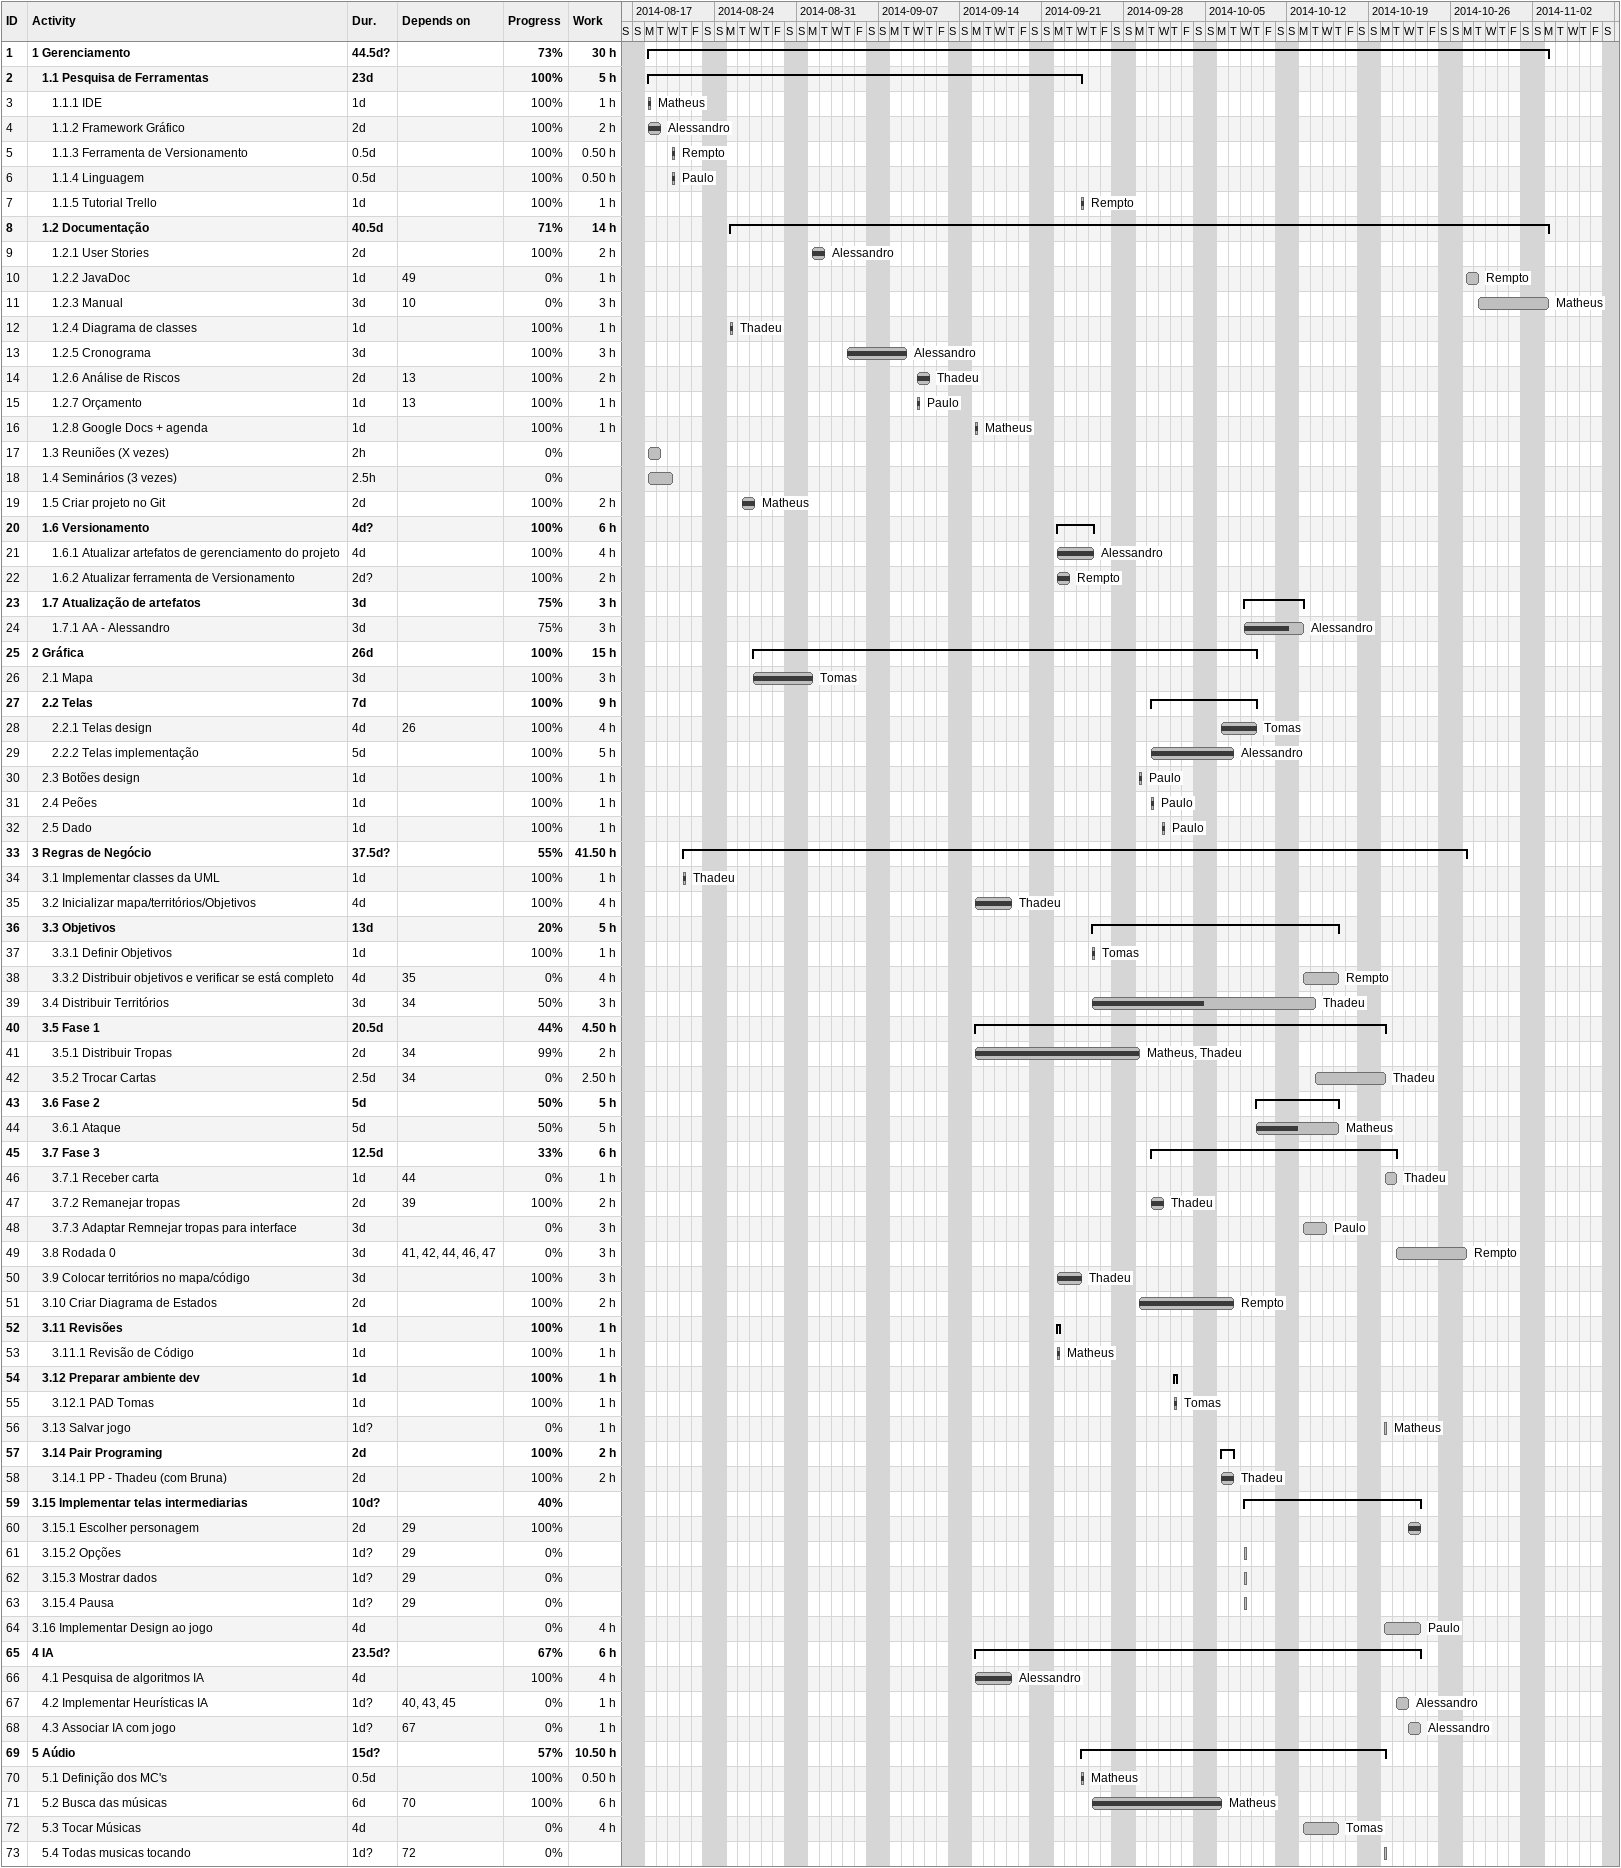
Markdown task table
| ID | Level | Task | Duration | Start | Finish | Predecessors | Resources | % complete | Work (h) |
|---|---|---|---|---|---|---|---|---|---|
| 1 | 1 | **1 Gerenciamento** | 44.5d? | 2014-08-18 | 2014-11-03 |  |  | 73 | 30 |
| 2 | 2 | **1.1 Pesquisa de Ferramentas** | 23d | 2014-08-18 | 2014-09-24 |  |  | 100 | 5 |
| 3 | 3 | 1.1.1 IDE | 1d | 2014-08-18 | 2014-08-18 |  | Matheus | 100 | 1 |
| 4 | 3 | 1.1.2 Framework Gráfico | 2d | 2014-08-18 | 2014-08-19 |  | Alessandro | 100 | 2 |
| 5 | 3 | 1.1.3 Ferramenta de Versionamento | 0.5d | 2014-08-20 | 2014-08-20 |  | Rempto | 100 | 0.50 |
| 6 | 3 | 1.1.4 Linguagem | 0.5d | 2014-08-20 | 2014-08-20 |  | Paulo | 100 | 0.50 |
| 7 | 3 | 1.1.5 Tutorial Trello | 1d | 2014-09-24 | 2014-09-24 |  | Rempto | 100 | 1 |
| 8 | 2 | **1.2 Documentação** | 40.5d | 2014-08-25 | 2014-11-03 |  |  | 71 | 14 |
| 9 | 3 | 1.2.1 User Stories | 2d | 2014-09-01 | 2014-09-02 |  | Alessandro | 100 | 2 |
| 10 | 3 | 1.2.2 JavaDoc | 1d | 2014-10-27 | 2014-10-28 | 49 | Rempto | 0 | 1 |
| 11 | 3 | 1.2.3 Manual | 3d | 2014-10-28 | 2014-11-03 | 10 | Matheus | 0 | 3 |
| 12 | 3 | 1.2.4 Diagrama de classes | 1d | 2014-08-25 | 2014-08-25 |  | Thadeu | 100 | 1 |
| 13 | 3 | 1.2.5 Cronograma | 3d | 2014-09-04 | 2014-09-09 |  | Alessandro | 100 | 3 |
| 14 | 3 | 1.2.6 Análise de Riscos | 2d | 2014-09-10 | 2014-09-11 | 13 | Thadeu | 100 | 2 |
| 15 | 3 | 1.2.7 Orçamento | 1d | 2014-09-10 | 2014-09-10 | 13 | Paulo | 100 | 1 |
| 16 | 3 | 1.2.8 Google Docs + agenda | 1d | 2014-09-15 | 2014-09-15 |  | Matheus | 100 | 1 |
| 17 | 2 | 1.3 Reuniões (X vezes) | 2h | 2014-08-18 | 2014-08-19 |  |  | 0 |  |
| 18 | 2 | 1.4 Seminários (3 vezes) | 2.5h | 2014-08-18 | 2014-08-20 |  |  | 0 |  |
| 19 | 2 | 1.5 Criar projeto no Git | 2d | 2014-08-26 | 2014-08-27 |  | Matheus | 100 | 2 |
| 20 | 2 | **1.6 Versionamento** | 4d? | 2014-09-22 | 2014-09-25 |  |  | 100 | 6 |
| 21 | 3 | 1.6.1 Atualizar artefatos de gerenciamento do projeto | 4d | 2014-09-22 | 2014-09-25 |  | Alessandro | 100 | 4 |
| 22 | 3 | 1.6.2 Atualizar ferramenta de Versionamento | 2d? | 2014-09-22 | 2014-09-23 |  | Rempto | 100 | 2 |
| 23 | 2 | **1.7 Atualização de artefatos** | 3d | 2014-10-08 | 2014-10-13 |  |  | 75 | 3 |
| 24 | 3 | 1.7.1 AA - Alessandro | 3d | 2014-10-08 | 2014-10-13 |  | Alessandro | 75 | 3 |
| 25 | 1 | **2 Gráfica** | 26d | 2014-08-27 | 2014-10-09 |  |  | 100 | 15 |
| 26 | 2 | 2.1 Mapa | 3d | 2014-08-27 | 2014-09-01 |  | Tomas | 100 | 3 |
| 27 | 2 | **2.2 Telas** | 7d | 2014-09-30 | 2014-10-09 |  |  | 100 | 9 |
| 28 | 3 | 2.2.1 Telas design | 4d | 2014-10-06 | 2014-10-09 | 26 | Tomas | 100 | 4 |
| 29 | 3 | 2.2.2 Telas implementação | 5d | 2014-09-30 | 2014-10-07 |  | Alessandro | 100 | 5 |
| 30 | 2 | 2.3 Botões design | 1d | 2014-09-29 | 2014-09-29 |  | Paulo | 100 | 1 |
| 31 | 2 | 2.4 Peões | 1d | 2014-09-30 | 2014-09-30 |  | Paulo | 100 | 1 |
| 32 | 2 | 2.5 Dado | 1d | 2014-10-01 | 2014-10-01 |  | Paulo | 100 | 1 |
| 33 | 1 | **3 Regras de Negócio** | 37.5d? | 2014-08-21 | 2014-10-27 |  |  | 55 | 41.50 |
| 34 | 2 | 3.1 Implementar classes da UML | 1d | 2014-08-21 | 2014-08-21 |  | Thadeu | 100 | 1 |
| 35 | 2 | 3.2 Inicializar mapa/territórios/Objetivos | 4d | 2014-09-15 | 2014-09-18 |  | Thadeu | 100 | 4 |
| 36 | 2 | **3.3 Objetivos** | 13d | 2014-09-25 | 2014-10-16 |  |  | 20 | 5 |
| 37 | 3 | 3.3.1 Definir Objetivos | 1d | 2014-09-25 | 2014-09-25 |  | Tomas | 100 | 1 |
| 38 | 3 | 3.3.2 Distribuir objetivos e verificar se está completo | 4d | 2014-10-13 | 2014-10-16 | 35 | Rempto | 0 | 4 |
| 39 | 2 | 3.4 Distribuir Territórios | 3d | 2014-09-25 | 2014-10-14 | 34 | Thadeu | 50 | 3 |
| 40 | 2 | **3.5 Fase 1** | 20.5d | 2014-09-15 | 2014-10-20 |  |  | 44 | 4.50 |
| 41 | 3 | 3.5.1 Distribuir Tropas | 2d | 2014-09-15 | 2014-09-29 | 34 | Matheus, Thadeu | 99 | 2 |
| 42 | 3 | 3.5.2 Trocar Cartas | 2.5d | 2014-10-14 | 2014-10-20 | 34 | Thadeu | 0 | 2.50 |
| 43 | 2 | **3.6 Fase 2** | 5d | 2014-10-09 | 2014-10-16 |  |  | 50 | 5 |
| 44 | 3 | 3.6.1 Ataque | 5d | 2014-10-09 | 2014-10-16 |  | Matheus | 50 | 5 |
| 45 | 2 | **3.7 Fase 3** | 12.5d | 2014-09-30 | 2014-10-21 |  |  | 33 | 6 |
| 46 | 3 | 3.7.1 Receber carta | 1d | 2014-10-20 | 2014-10-21 | 44 | Thadeu | 0 | 1 |
| 47 | 3 | 3.7.2 Remanejar tropas | 2d | 2014-09-30 | 2014-10-01 | 39 | Thadeu | 100 | 2 |
| 48 | 3 | 3.7.3 Adaptar Remnejar tropas para interface | 3d | 2014-10-13 | 2014-10-15 |  | Paulo | 0 | 3 |
| 49 | 2 | 3.8 Rodada 0 | 3d | 2014-10-21 | 2014-10-27 | 41, 42, 44, 46, 47 | Rempto | 0 | 3 |
| 50 | 2 | 3.9 Colocar territórios no mapa/código | 3d | 2014-09-22 | 2014-09-24 |  | Thadeu | 100 | 3 |
| 51 | 2 | 3.10 Criar Diagrama de Estados | 2d | 2014-09-29 | 2014-10-07 |  | Rempto | 100 | 2 |
| 52 | 2 | **3.11 Revisões** | 1d | 2014-09-22 | 2014-09-22 |  |  | 100 | 1 |
| 53 | 3 | 3.11.1 Revisão de Código | 1d | 2014-09-22 | 2014-09-22 |  | Matheus | 100 | 1 |
| 54 | 2 | **3.12 Preparar ambiente dev** | 1d | 2014-10-02 | 2014-10-02 |  |  | 100 | 1 |
| 55 | 3 | 3.12.1 PAD Tomas | 1d | 2014-10-02 | 2014-10-02 |  | Tomas | 100 | 1 |
| 56 | 2 | 3.13 Salvar jogo | 1d? | 2014-10-20 | 2014-10-20 |  | Matheus | 0 | 1 |
| 57 | 2 | **3.14 Pair Programing** | 2d | 2014-10-06 | 2014-10-07 |  |  | 100 | 2 |
| 58 | 3 | 3.14.1 PP - Thadeu (com Bruna) | 2d | 2014-10-06 | 2014-10-07 |  | Thadeu | 100 | 2 |
| 59 | 1 | **3.15 Implementar telas intermediarias** | 10d? | 2014-10-08 | 2014-10-23 |  |  | 40 |  |
| 60 | 2 | 3.15.1 Escolher personagem | 2d | 2014-10-22 | 2014-10-23 | 29 |  | 100 |  |
| 61 | 2 | 3.15.2 Opções | 1d? | 2014-10-08 | 2014-10-08 | 29 |  | 0 |  |
| 62 | 2 | 3.15.3 Mostrar dados | 1d? | 2014-10-08 | 2014-10-08 | 29 |  | 0 |  |
| 63 | 2 | 3.15.4 Pausa | 1d? | 2014-10-08 | 2014-10-08 | 29 |  | 0 |  |
| 64 | 1 | 3.16 Implementar Design ao jogo | 4d | 2014-10-20 | 2014-10-23 |  | Paulo | 0 | 4 |
| 65 | 1 | **4 IA** | 23.5d? | 2014-09-15 | 2014-10-23 |  |  | 67 | 6 |
| 66 | 2 | 4.1 Pesquisa de algoritmos IA | 4d | 2014-09-15 | 2014-09-18 |  | Alessandro | 100 | 4 |
| 67 | 2 | 4.2 Implementar Heurísticas IA | 1d? | 2014-10-21 | 2014-10-22 | 40, 43, 45 | Alessandro | 0 | 1 |
| 68 | 2 | 4.3 Associar IA com jogo | 1d? | 2014-10-22 | 2014-10-23 | 67 | Alessandro | 0 | 1 |
| 69 | 1 | **5 Aúdio** | 15d? | 2014-09-24 | 2014-10-20 |  |  | 57 | 10.50 |
| 70 | 2 | 5.1 Definição dos MC's | 0.5d | 2014-09-24 | 2014-09-24 |  | Matheus | 100 | 0.50 |
| 71 | 2 | 5.2 Busca das músicas | 6d | 2014-09-25 | 2014-10-06 | 70 | Matheus | 100 | 6 |
| 72 | 2 | 5.3 Tocar Músicas | 4d | 2014-10-13 | 2014-10-16 |  | Tomas | 0 | 4 |
| 73 | 2 | 5.4 Todas musicas tocando | 1d? | 2014-10-20 | 2014-10-20 | 72 |  | 0 |  |
